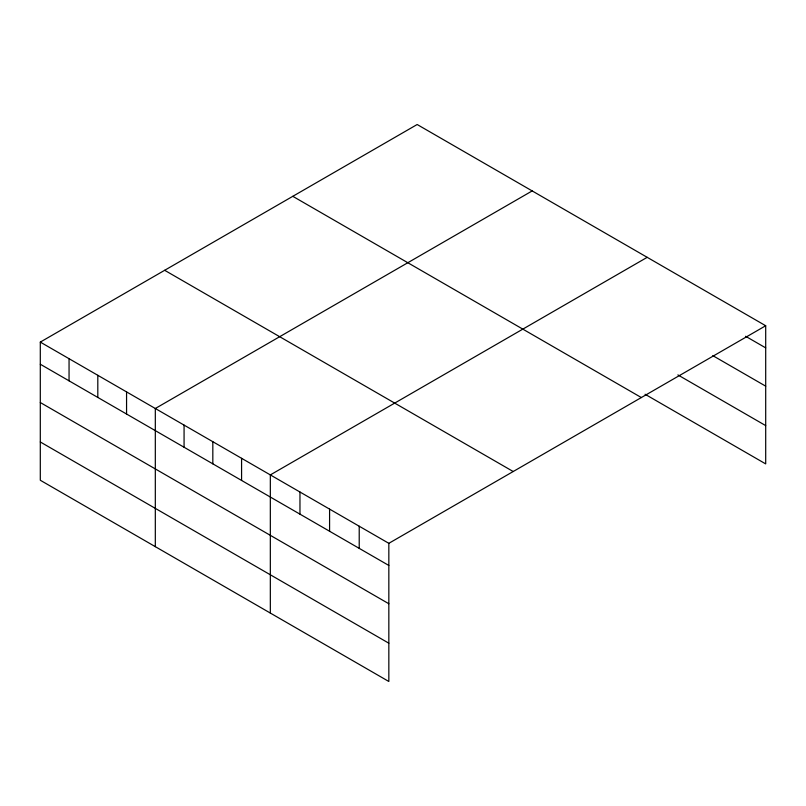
<?xml version="1.0" encoding="UTF-8"?>
<svg xmlns="http://www.w3.org/2000/svg" width="806" height="806" viewBox="0 0 806 806"><rect width="100%" height="100%" fill="white"/><g stroke="black" fill="none" stroke-linecap="round" stroke-linejoin="round"><path stroke-width="1.21" d="M40.3 342.097L388.835 543.325L388.835 681.483L40.3 480.255L40.3 342.097L417.165 124.517L765.7 325.745L765.7 463.903L645.072 394.255M532.182 190.921L155.316 408.501L155.316 546.659M647.198 257.326L270.332 474.905L270.332 613.064M388.835 543.325L765.7 325.745M745.6 336.273L765.7 347.88M712.796 355.627L765.7 386.165M677.886 374.911L765.7 425.608M292.8 196.321L641.334 397.549M164.666 270.302L513.2 471.52M40.3 364.231L388.835 565.459M40.3 402.526L388.835 603.744M40.3 441.97L388.835 643.198M359.214 526.217L359.214 548.352M329.583 509.12L329.583 531.255M299.963 492.013L299.963 514.147M241.578 458.312L241.578 480.447M212.824 441.708L212.824 463.843M184.07 425.105L184.07 447.239M126.562 391.907L126.562 414.042M97.808 375.304L97.808 397.439M69.054 358.7L69.054 380.835"/></g></svg>
